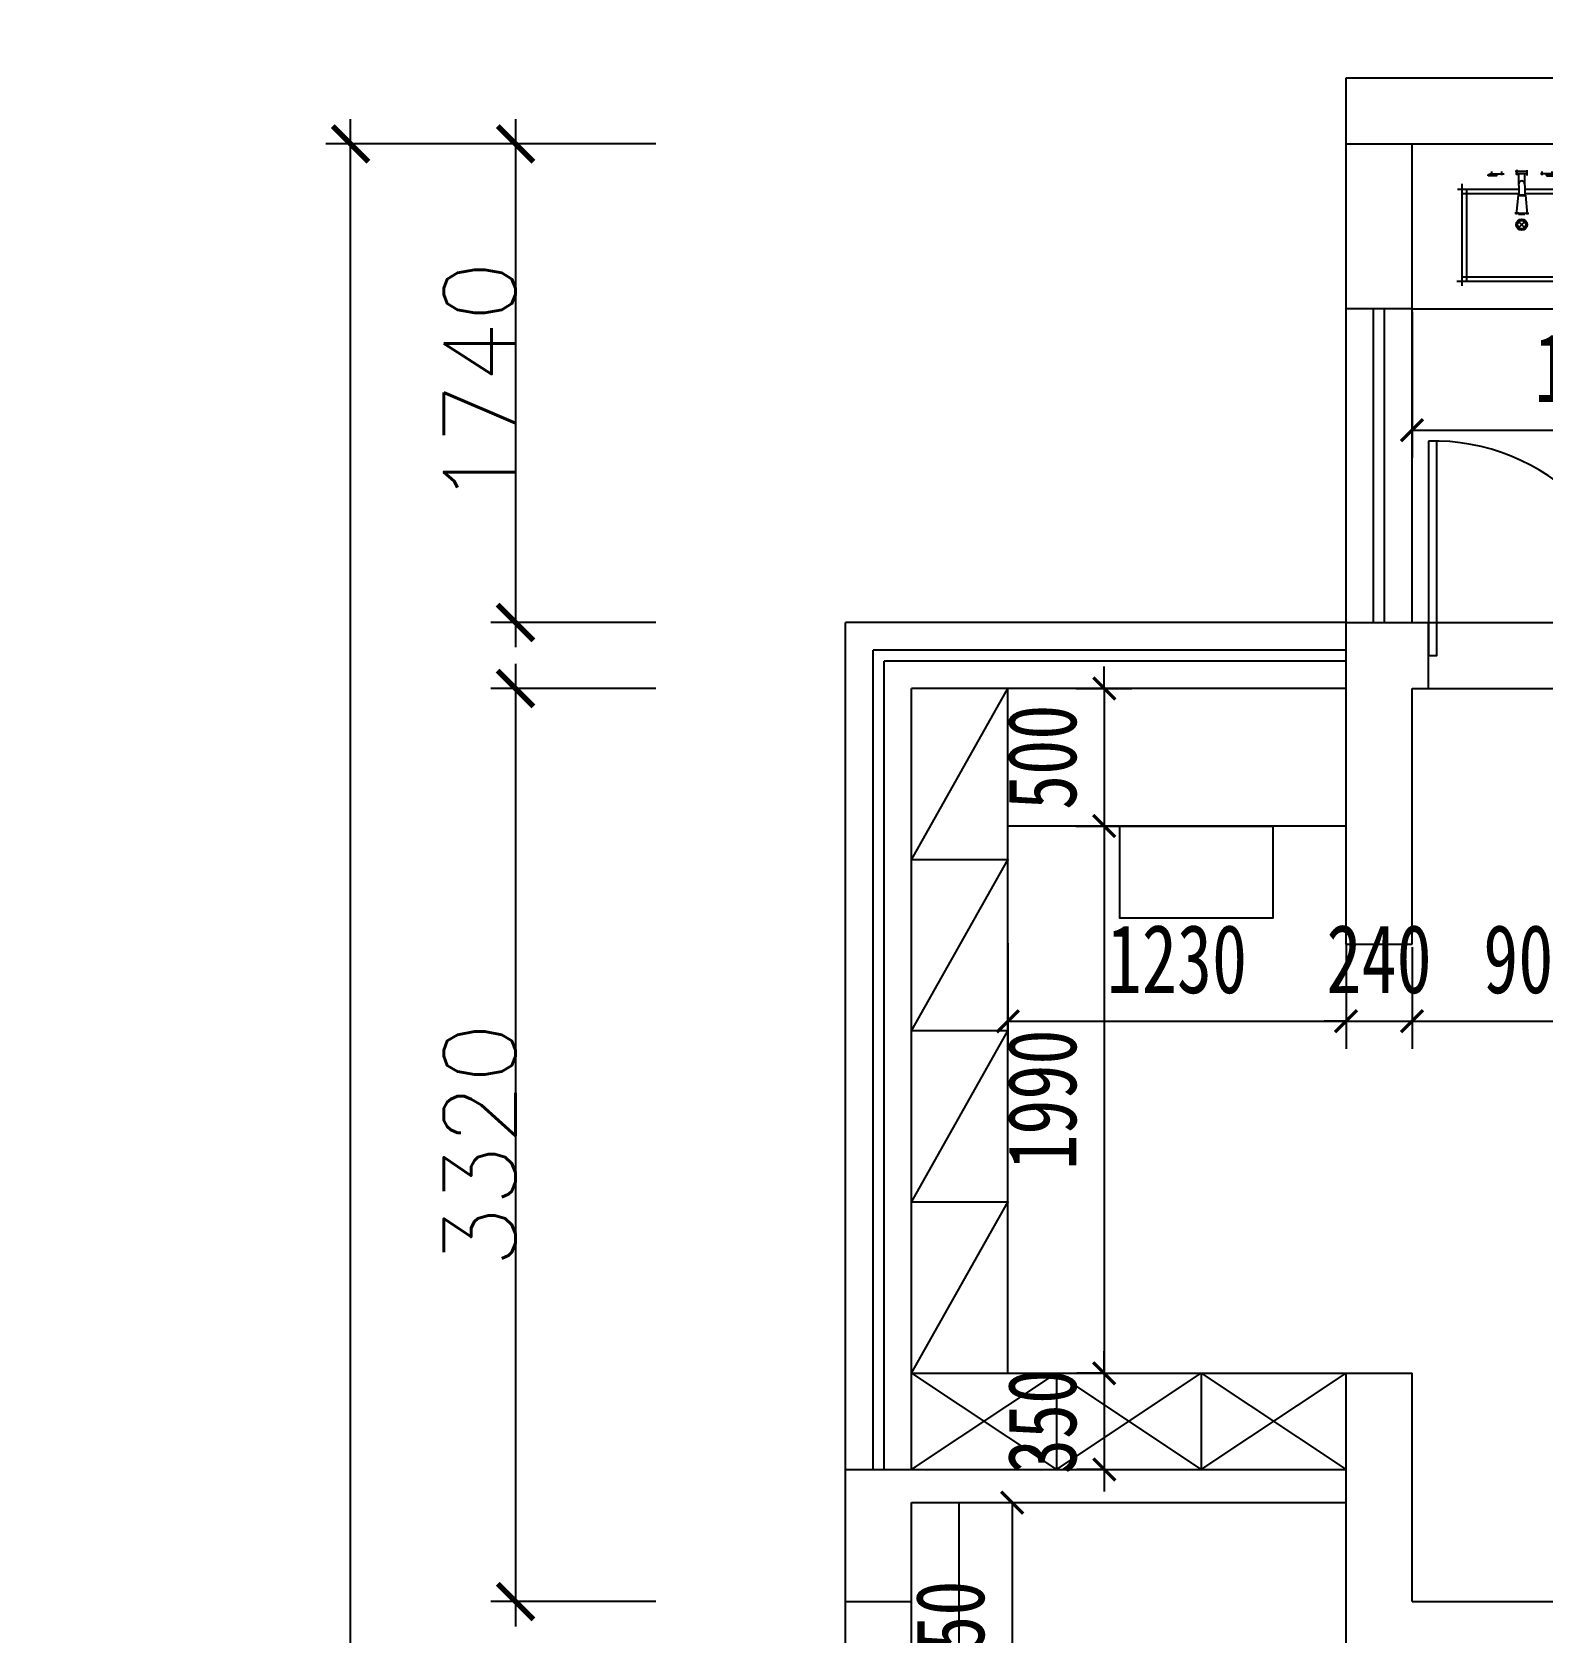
# Model space of a CAD drawing. Header units: millimetres. Extents: x -2231407 to 1513712, y -2704583 to 257.
# Drawn here: x 610232 to 615723, y -1347786 to -1341969 of the extents above; entities that cross this region are included whole.
import ezdxf

# ---------------------------------------------------------------- set-up
doc = ezdxf.new("R2010")
doc.units = ezdxf.units.MM
doc.layers.add('IBS-Refe', color=50, linetype='Continuous')
doc.styles.get("Standard").update_dxf_attribs({"font": 'txt', "bigfont": 'gbcbig.shx'})
doc.styles.add('说明文字', font='', dxfattribs={"width": 0.75})
doc.styles.get('说明文字').set_extended_font_data('SimSun')
doc.dimstyles.new('1--100', dxfattribs={"dimscale": 100, "dimtxt": 2.5, "dimasz": 0.8, "dimexe": 1, "dimexo": 0.1, "dimgap": 1, "dimtad": 3, "dimdec": 4, "dimrnd": 5, "dimzin": 0, "dimdsep": 46, "dimtxsty": '说明文字', "dimblk": 'ARCHTICK', "dimcen": 0.13, "dimazin": 0, "dimtfac": 1, "dimtdec": 4, "dimtix": 1, "dimtmove": 2, "dimatfit": 3, "dimldrblk": '0定义箭头', "dimfxl": 5, "dimfxlon": 1, "dimtvp": 1, "dimtolj": 1, "dimtzin": 0, "dimarcsym": 0})
doc.dimstyles.new('ISO-25$0', dxfattribs={"dimscale": 0, "dimtxt": 60, "dimasz": 30, "dimexe": 15, "dimexo": 15, "dimtad": 1, "dimdec": 4, "dimlunit": 6, "dimtxsty": 'Standard', "dimblk": 'ARCHTICK', "dimblk1": 'ARCHTICK', "dimblk2": 'ARCHTICK', "dimsah": 1, "dimcen": 3, "dimdle": 3, "dimse2": 1, "dimsd2": 1, "dimadec": 0, "dimazin": 0, "dimtfac": 1, "dimtdec": 4, "dimtmove": 0, "dimatfit": 3, "dimldrblk": 'DOT', "dimfxl": 1, "dimtolj": 1, "dimtzin": 0, "dimarcsym": 0})

# ---------------------------------------------------------------- blocks, each defined once
blk = doc.blocks.new('A$C9808678f')
at = {"color": 8}
for p, q in [((87.6, 308.7), (87.6, 595.9)), ((507.6, 593.7), (507.6, 0)), ((62.2, 565.2), (526.6, 565.2)), ((87.9, 545.2), (506.5, 545.2)), ((107.6, 308.7), (107.6, 566.8)), ((487.6, 571.3), (487.6, 29.4)), ((19, 439.6), (19, 381.3)), ((21.3, 448.3), (21.3, 412.6)), ((27.2, 448.3), (21.3, 448.3)), ((27.2, 410.3), (27.2, 448.3)), ((7.6, 432.3), (25.3, 432.3)), ((7.6, 387.1), (24.3, 387.1)), ((19, 412.6), (21.3, 412.6)), ((19, 406.9), (23.7, 406.9)), ((1.5, 317.9), (25.3, 317.9)), ((7.6, 323), (7.6, 265.7)), ((19, 323), (19, 266.7)), ((70.7, 308.7), (21, 308.7)), ((70.7, 308.7), (117.4, 308.7)), ((113, 281.8), (113, 308.7)), ((115.1, 312.1), (203.6, 320.1)), ((117.4, 276.4), (117.4, 314.7)), ((197.6, 309.6), (197.6, 327.6)), ((197.6, 280.9), (197.6, 309.6)), ((201.1, 309.6), (197.6, 309.6)), ((201.1, 280.9), (201.1, 309.6)), ((235.8, 308.6), (262.7, 281.6)), ((235.8, 281.6), (262.7, 308.6)), ((0, 272.6), (24.8, 272.6)), ((70.7, 281.8), (21, 281.8)), ((70.7, 281.8), (117.4, 281.8)), ((87.6, 3), (87.6, 281.8)), ((107.6, 29.4), (107.6, 281.8)), ((114.9, 278.4), (203.1, 270.4)), ((201.1, 280.9), (197.6, 280.9)), ((197.6, 280.9), (197.6, 264.7)), ((7.6, 203.4), (24.8, 203.4)), ((7.6, 158.1), (24.3, 158.1)), ((19, 149.1), (19, 215)), ((19, 183.6), (23.7, 183.6)), ((19, 177.9), (21.3, 177.9)), ((21.3, 142.2), (21.3, 177.9)), ((27.2, 180.2), (27.2, 142.2)), ((27.2, 142.2), (21.3, 142.2)), ((527.7, 25.2), (63.5, 25.2)), ((504.4, 45.2), (93.1, 45.2))]:
    blk.add_line(p, q, dxfattribs=at)
for centre, radius in [((249.4, 295.2), 25.5), ((249.2, 295.1), 19)]:
    blk.add_circle(centre, radius, dxfattribs=at)
for centre, radius, start, end in [((23.7, 410.3), 3.43, 270, 0), ((21, 295.2), 13.4, 90, 98.43072), ((64.2, 295.2), 13.4, 90, 270), ((21, 295.2), 13.4, 261.56928, 270), ((23.7, 180.2), 3.43, 0, 90)]:
    blk.add_arc(centre, radius, start, end, dxfattribs=at)
blk = doc.blocks.new('_ArchTick')
at = {"color": 0, "linetype": 'ByBlock', "const_width": 0.15}
blk.add_lwpolyline([(-0.5, -0.5), (0.5, 0.5)], dxfattribs=at)
blk = doc.blocks.new('*D65')
at = {"color": 1, "lineweight": -2, "ltscale": 3}
for p, q in [((615250.3, -1342985.9), (615250.3, -1343516.6)), ((616650.3, -1342985.9), (616650.3, -1343516.6)), ((615250.3, -1343416.6), (616650.3, -1343416.6))]:
    blk.add_line(p, q, dxfattribs=at)
at = {"layer": 'Defpoints', "color": 0, "ltscale": 3}
for p in [(615250.3, -1342975.9), (616650.3, -1342975.9), (616650.3, -1343416.6)]:
    blk.add_point(p, dxfattribs=at)
at = {"color": 1, "lineweight": -2, "ltscale": 3, "xscale": 80, "yscale": 80, "zscale": 80, "rotation": 180}
blk.add_blockref('_ArchTick', (615250.3, -1343416.6), dxfattribs=at)
at = {"color": 1, "lineweight": -2, "ltscale": 3, "xscale": 80, "yscale": 80, "zscale": 80}
blk.add_blockref('_ArchTick', (616650.3, -1343416.6), dxfattribs=at)
at = {"color": 2, "ltscale": 3, "insert": (615950.3, -1343191.6), "char_height": 250, "attachment_point": 5, "style": '说明文字'}
blk.add_mtext('\\A1;1400', dxfattribs=at)
blk = doc.blocks.new('0定义箭头')
at = {"layer": 'IBS-Refe', "color": 3}
for p, q in [((-1.435, 1.148), (-1.09, 1.437)), ((-1.435, 1.148), (-0.369, 0)), ((-1.09, 1.437), (0, 0)), ((-0.369, 0), (-2.127, 0)), ((-1.435, -1.148), (-0.369, 0)), ((-1.09, -1.437), (0, 0)), ((-1.435, -1.148), (-1.09, -1.437))]:
    blk.add_line(p, q, dxfattribs=at)
for points in [[(-1.435, 1.148), (-1.09, 1.437), (-0.369, 0), (0, 0)], [(-1.435, -1.148), (-1.09, -1.437), (-0.369, 0), (0, 0)]]:
    blk.add_solid(points, dxfattribs=at)
blk = doc.blocks.new('*D71')
at = {"color": 1, "lineweight": -2, "ltscale": 3}
for p, q in [((614131.1, -1344355.9), (614131.1, -1344275.9)), ((614027.9, -1344355.9), (614231.1, -1344355.9)), ((614131.1, -1344355.9), (614131.1, -1344855.9)), ((614027.9, -1344855.9), (614231.1, -1344855.9)), ((614131.1, -1344855.9), (614131.1, -1344935.9))]:
    blk.add_line(p, q, dxfattribs=at)
at = {"layer": 'Defpoints', "color": 0, "ltscale": 3}
for p in [(614017.9, -1344355.9), (614017.9, -1344855.9), (614131.1, -1344855.9)]:
    blk.add_point(p, dxfattribs=at)
at = {"color": 1, "lineweight": -2, "ltscale": 3, "xscale": 80, "yscale": 80, "zscale": 80}
for p, rotation in [((614131.1, -1344355.9), 270), ((614131.1, -1344855.9), 90)]:
    blk.add_blockref('_ArchTick', p, dxfattribs=dict(at, rotation=rotation))
at = {"color": 2, "ltscale": 3, "insert": (613906.1, -1344605.9), "char_height": 250, "attachment_point": 5, "rotation": 90, "style": '说明文字'}
blk.add_mtext('\\A1;500', dxfattribs=at)
blk = doc.blocks.new('*D72')
at = {"color": 1, "lineweight": -2, "ltscale": 3}
for p, q in [((614027.9, -1344855.9), (614231.1, -1344855.9)), ((614131.1, -1344855.9), (614131.1, -1346845.9)), ((614131.1, -1346845.9), (614031.1, -1346845.9))]:
    blk.add_line(p, q, dxfattribs=at)
at = {"layer": 'Defpoints', "color": 0, "ltscale": 3}
for p in [(614017.9, -1344855.9), (614131.1, -1346845.9), (614131.1, -1346845.9)]:
    blk.add_point(p, dxfattribs=at)
at = {"color": 1, "lineweight": -2, "ltscale": 3, "xscale": 80, "yscale": 80, "zscale": 80}
for p, rotation in [((614131.1, -1344855.9), 90), ((614131.1, -1346845.9), 270)]:
    blk.add_blockref('_ArchTick', p, dxfattribs=dict(at, rotation=rotation))
at = {"color": 2, "ltscale": 3, "insert": (613906.1, -1345850.9), "char_height": 250, "attachment_point": 5, "rotation": 90, "style": '说明文字'}
blk.add_mtext('\\A1;1990', dxfattribs=at)
blk = doc.blocks.new('*D73')
at = {"color": 1, "lineweight": -2, "ltscale": 3}
for p, q in [((614131.1, -1346845.9), (614131.1, -1346765.9)), ((614131.1, -1346845.9), (614031.1, -1346845.9)), ((614131.1, -1346845.9), (614131.1, -1347195.9)), ((614131.1, -1347195.9), (614031.1, -1347195.9)), ((614131.1, -1347195.9), (614131.1, -1347275.9))]:
    blk.add_line(p, q, dxfattribs=at)
at = {"layer": 'Defpoints', "color": 0, "ltscale": 3}
for p in [(614131.1, -1346845.9), (614131.1, -1347195.9), (614131.1, -1347195.9)]:
    blk.add_point(p, dxfattribs=at)
at = {"color": 1, "lineweight": -2, "ltscale": 3, "xscale": 80, "yscale": 80, "zscale": 80}
for p, rotation in [((614131.1, -1346845.9), 270), ((614131.1, -1347195.9), 90)]:
    blk.add_blockref('_ArchTick', p, dxfattribs=dict(at, rotation=rotation))
at = {"color": 2, "ltscale": 3, "insert": (613906.1, -1347020.9), "char_height": 250, "attachment_point": 5, "rotation": 90, "style": '说明文字'}
blk.add_mtext('\\A1;350', dxfattribs=at)
blk = doc.blocks.new('*D74')
at = {"color": 1, "lineweight": -2, "ltscale": 3}
for p, q in [((613780.3, -1345282.3), (613780.3, -1345665.6)), ((615010.3, -1345282.3), (615010.3, -1345665.6)), ((613780.3, -1345565.6), (615010.3, -1345565.6))]:
    blk.add_line(p, q, dxfattribs=at)
at = {"layer": 'Defpoints', "color": 0, "ltscale": 3}
for p in [(613780.3, -1345272.3), (615010.3, -1345272.3), (615010.3, -1345565.6)]:
    blk.add_point(p, dxfattribs=at)
at = {"color": 1, "lineweight": -2, "ltscale": 3, "xscale": 80, "yscale": 80, "zscale": 80, "rotation": 180}
blk.add_blockref('_ArchTick', (613780.3, -1345565.6), dxfattribs=at)
at = {"color": 1, "lineweight": -2, "ltscale": 3, "xscale": 80, "yscale": 80, "zscale": 80}
blk.add_blockref('_ArchTick', (615010.3, -1345565.6), dxfattribs=at)
at = {"color": 2, "ltscale": 3, "insert": (614395.3, -1345340.6), "char_height": 250, "attachment_point": 5, "style": '说明文字'}
blk.add_mtext('\\A1;1230', dxfattribs=at)
blk = doc.blocks.new('*D75')
at = {"color": 1, "lineweight": -2, "ltscale": 3}
for p, q in [((615010.3, -1345282.3), (615010.3, -1345665.6)), ((615250.3, -1345295.9), (615250.3, -1345665.6)), ((615010.3, -1345565.6), (614930.3, -1345565.6)), ((615010.3, -1345565.6), (615250.3, -1345565.6)), ((615250.3, -1345565.6), (615330.3, -1345565.6))]:
    blk.add_line(p, q, dxfattribs=at)
at = {"layer": 'Defpoints', "color": 0, "ltscale": 3}
for p in [(615010.3, -1345272.3), (615250.3, -1345285.9), (615250.3, -1345565.6)]:
    blk.add_point(p, dxfattribs=at)
at = {"color": 1, "lineweight": -2, "ltscale": 3, "xscale": 80, "yscale": 80, "zscale": 80}
blk.add_blockref('_ArchTick', (615010.3, -1345565.6), dxfattribs=at)
at = {"color": 1, "lineweight": -2, "ltscale": 3, "xscale": 80, "yscale": 80, "zscale": 80, "rotation": 180}
blk.add_blockref('_ArchTick', (615250.3, -1345565.6), dxfattribs=at)
at = {"color": 2, "ltscale": 3, "insert": (615130.3, -1345340.6), "char_height": 250, "attachment_point": 5, "style": '说明文字'}
blk.add_mtext('\\A1;240', dxfattribs=at)
blk = doc.blocks.new('*D76')
at = {"color": 1, "lineweight": -2, "ltscale": 3}
for p, q in [((615250.3, -1345295.9), (615250.3, -1345665.6)), ((616150.3, -1345565.6), (616150.3, -1345465.6)), ((615250.3, -1345565.6), (616150.3, -1345565.6))]:
    blk.add_line(p, q, dxfattribs=at)
at = {"layer": 'Defpoints', "color": 0, "ltscale": 3}
for p in [(615250.3, -1345285.9), (616150.3, -1345565.6, 0), (616150.3, -1345565.6)]:
    blk.add_point(p, dxfattribs=at)
at = {"color": 1, "lineweight": -2, "ltscale": 3, "xscale": 80, "yscale": 80, "zscale": 80, "rotation": 180}
blk.add_blockref('_ArchTick', (615250.3, -1345565.6), dxfattribs=at)
at = {"color": 1, "lineweight": -2, "ltscale": 3, "xscale": 80, "yscale": 80, "zscale": 80}
blk.add_blockref('_ArchTick', (616150.3, -1345565.6), dxfattribs=at)
at = {"color": 2, "ltscale": 3, "insert": (615700.3, -1345340.6), "char_height": 250, "attachment_point": 5, "style": '说明文字'}
blk.add_mtext('\\A1;900', dxfattribs=at)
blk = doc.blocks.new('*D170')
at = {"color": 250, "lineweight": -2}
for p, q in [((611990.3, -1342285.9), (611990.3, -1344205.9)), ((612500.3, -1342375.9), (611900.3, -1342375.9)), ((612500.3, -1344115.9), (611900.3, -1344115.9))]:
    blk.add_line(p, q, dxfattribs=at)
at = {"layer": 'Defpoints', "color": 0}
for p in [(612590.3, -1342375.9), (611990.3, -1344115.9), (612590.3, -1344115.9)]:
    blk.add_point(p, dxfattribs=at)
at = {"color": 250, "lineweight": -2, "xscale": 130, "yscale": 130, "zscale": 130}
for p, rotation in [((611990.3, -1342375.9), 90), ((611990.3, -1344115.9), 270)]:
    blk.add_blockref('_ArchTick', p, dxfattribs=dict(at, rotation=rotation))
at = {"color": 0, "insert": (611859.7, -1343245.9), "char_height": 260, "attachment_point": 5, "rotation": 90}
blk.add_mtext('1740', dxfattribs=at)
blk = doc.blocks.new('*D171')
at = {"color": 250, "lineweight": -2}
for p, q in [((611990.3, -1344265.9), (611990.3, -1347765.9)), ((612500.3, -1344355.9), (611900.3, -1344355.9)), ((612500.3, -1347675.9), (611900.3, -1347675.9))]:
    blk.add_line(p, q, dxfattribs=at)
at = {"layer": 'Defpoints', "color": 0}
for p in [(612590.3, -1344355.9), (611990.3, -1347675.9), (612590.3, -1347675.9)]:
    blk.add_point(p, dxfattribs=at)
at = {"color": 250, "lineweight": -2, "xscale": 130, "yscale": 130, "zscale": 130}
for p, rotation in [((611990.3, -1344355.9), 90), ((611990.3, -1347675.9), 270)]:
    blk.add_blockref('_ArchTick', p, dxfattribs=dict(at, rotation=rotation))
at = {"color": 0, "insert": (611859.7, -1346015.9), "char_height": 260, "attachment_point": 5, "rotation": 90}
blk.add_mtext('3320', dxfattribs=at)
blk = doc.blocks.new('*D174')
at = {"color": 250, "lineweight": -2}
for p, q in [((611390.3, -1354607.9), (611390.3, -1342285.9)), ((611900.3, -1342375.9), (611300.3, -1342375.9)), ((611900.3, -1354517.9), (611300.3, -1354517.9))]:
    blk.add_line(p, q, dxfattribs=at)
at = {"layer": 'Defpoints', "color": 0}
for p in [(611390.3, -1342375.9), (611990.3, -1342375.9), (611990.3, -1354517.9)]:
    blk.add_point(p, dxfattribs=at)
at = {"color": 250, "lineweight": -2, "xscale": 130, "yscale": 130, "zscale": 130}
for p, rotation in [((611390.3, -1342375.9), 90), ((611390.3, -1354517.9), 270)]:
    blk.add_blockref('_ArchTick', p, dxfattribs=dict(at, rotation=rotation))
at = {"color": 0, "insert": (611259.7, -1348446.9), "char_height": 260, "attachment_point": 5, "rotation": 90}
blk.add_mtext('12142', dxfattribs=at)
blk = doc.blocks.new('*D294')
at = {"color": 1, "lineweight": -2, "ltscale": 3}
for p, q in [((613676.8, -1347315.9), (613896.3, -1347315.9)), ((613796.3, -1347315.9), (613796.3, -1348265.9)), ((613676.8, -1348265.9), (613896.3, -1348265.9))]:
    blk.add_line(p, q, dxfattribs=at)
at = {"layer": 'Defpoints', "color": 0, "ltscale": 3}
for p in [(613666.8, -1347315.9), (613666.8, -1348265.9), (613796.3, -1348265.9)]:
    blk.add_point(p, dxfattribs=at)
at = {"color": 1, "lineweight": -2, "ltscale": 3, "xscale": 80, "yscale": 80, "zscale": 80}
for p, rotation in [((613796.3, -1347315.9), 90), ((613796.3, -1348265.9), 270)]:
    blk.add_blockref('_ArchTick', p, dxfattribs=dict(at, rotation=rotation))
at = {"color": 2, "ltscale": 3, "insert": (613571.3, -1347790.9), "char_height": 250, "attachment_point": 5, "rotation": 90, "style": '说明文字'}
blk.add_mtext('\\A1;950', dxfattribs=at)
blk = doc.blocks.new('*D297')
at = {"color": 1, "lineweight": -2, "ltscale": 3}
for p, q in [((615010.3, -10), (615010.3, -232.2)), ((615602.8, -632.2), (615602.8, -32.2)), ((615010.3, -132.2), (615602.8, -132.2))]:
    blk.add_line(p, q, dxfattribs=at)
at = {"layer": 'Defpoints', "color": 0, "ltscale": 3}
for p in [(615010.3, 0), (615602.8, -132.2), (615602.8, -1348265.9)]:
    blk.add_point(p, dxfattribs=at)
at = {"color": 1, "lineweight": -2, "ltscale": 3, "xscale": 80, "yscale": 80, "zscale": 80, "rotation": 180}
blk.add_blockref('_ArchTick', (615010.3, -132.2), dxfattribs=at)
at = {"color": 1, "lineweight": -2, "ltscale": 3, "xscale": 80, "yscale": 80, "zscale": 80}
blk.add_blockref('_ArchTick', (615602.8, -132.2), dxfattribs=at)
at = {"color": 2, "ltscale": 3, "insert": (615306.6, 92.8), "char_height": 250, "attachment_point": 5, "style": '说明文字'}
blk.add_mtext('\\A1;595', dxfattribs=at)
blk = doc.blocks.new('*D543')
at = {"color": 1, "lineweight": -2, "ltscale": 3}
for p, q in [((731780.3, -1347275.9), (731780.3, -1347195.9)), ((731780.3, -1347275.9), (731680.3, -1347275.9)), ((731780.3, -1347275.9), (731780.3, -1347675.9)), ((731280.3, -1347675.9), (731880.3, -1347675.9)), ((731780.3, -1347675.9), (731780.3, -1347755.9))]:
    blk.add_line(p, q, dxfattribs=at)
at = {"layer": 'Defpoints', "color": 0, "ltscale": 3}
for p in [(731780.3, -1347275.9), (-2231406.8, -1347675.9), (731780.3, -1347675.9)]:
    blk.add_point(p, dxfattribs=at)
at = {"color": 1, "lineweight": -2, "ltscale": 3, "xscale": 80, "yscale": 80, "zscale": 80}
for p, rotation in [((731780.3, -1347275.9), 270), ((731780.3, -1347675.9), 90)]:
    blk.add_blockref('_ArchTick', p, dxfattribs=dict(at, rotation=rotation))
at = {"color": 2, "ltscale": 3, "insert": (731555.3, -1347475.9), "char_height": 250, "attachment_point": 5, "rotation": 90, "style": '说明文字'}
blk.add_mtext('\\A1;400', dxfattribs=at)

msp = doc.modelspace()

# ---------------------------------------------------------------- linework, layer by layer
at = {"ltscale": 3}
for p, q in [((615010.32054, -1342135.94222), (621100.32054, -1342135.94222)), ((615010.32054, -1342375.94222), (615010.32054, -1342135.94222)), ((615010.32054, -1342375.94222), (617855.32054, -1342375.94222)), ((615010.32054, -1344115.94222), (615310.32054, -1344115.94222)), ((615010.32054, -1345285.94222), (615010.32054, -1344115.94222)), ((615310.32054, -1344355.94222), (615310.32054, -1344115.94222)), ((615250.32054, -1344355.94222), (615310.32054, -1344355.94222)), ((615250.32054, -1345285.94222), (615250.32054, -1344355.94222)), ((615010.32054, -1345285.94222), (615250.32054, -1345285.94222)), ((615010.32054, -1346845.94222), (615250.32054, -1346845.94222)), ((615010.32054, -1347915.94222), (615010.32054, -1346845.94222)), ((615250.32054, -1347675.94222), (615250.32054, -1346845.94222)), ((613190.32054, -1347675.94222), (613430.32054, -1347675.94222)), ((613190.32054, -1347915.94222), (613190.32054, -1347675.94222)), ((613430.32054, -1347915.94222), (613430.32054, -1347675.94222)), ((615250.32054, -1347675.94222), (618775.32054, -1347675.94222))]:
    msp.add_line(p, q, dxfattribs=at)
at = {"color": 1, "ltscale": 3}
for p, q in [((615010.32054, -1342975.94222), (615010.32054, -1342375.94222)), ((615250.32054, -1342975.94222), (615250.32054, -1342375.94222)), ((615250.32054, -1342975.94222), (615010.32054, -1342975.94222)), ((613190.32054, -1347195.94222), (615010.32054, -1347195.94222)), ((613190.32054, -1347675.94222), (613190.32054, -1347195.94222)), ((613430.32054, -1347315.94222), (615010.32054, -1347315.94222)), ((613430.32054, -1347675.94222), (613430.32054, -1347315.94222))]:
    msp.add_line(p, q, dxfattribs=at)
at = {"color": 8}
for p, q in [((615010.32054, -1344115.94222), (615010.32054, -1342975.94222)), ((615250.32054, -1344115.94222), (615250.32054, -1342975.94222)), ((613190.32054, -1347195.94222), (613190.32054, -1344115.94222)), ((613190.32054, -1347195.94222), (613190.32054, -1344115.94222)), ((615010.32054, -1344115.94222), (613190.32054, -1344115.94222)), ((615310.32054, -1344115.94222), (616090.32054, -1344115.94222)), ((613430.32054, -1347195.94222), (613430.32054, -1344355.94222)), ((615010.32054, -1344355.94222), (613430.32054, -1344355.94222)), ((613430.32054, -1344978.44222), (613780.32054, -1344355.94222)), ((615310.32054, -1344355.94222), (616090.32054, -1344355.94222)), ((613780.32054, -1344978.44222), (613430.32054, -1344978.44222)), ((613430.32054, -1345600.94222), (613780.32054, -1344978.44222)), ((613780.32054, -1345600.94222), (613430.32054, -1345600.94222)), ((613430.32054, -1346223.44222), (613780.32054, -1345600.94222)), ((613780.32054, -1346223.44222), (613430.32054, -1346223.44222)), ((613430.32054, -1346845.94222), (613780.32054, -1346223.44222)), ((613956.9872, -1346845.94222), (613956.9872, -1347195.94222)), ((614483.65387, -1346845.94222), (614483.65387, -1347195.94222))]:
    msp.add_line(p, q, dxfattribs=at)
at = {"color": 4}
for p, q in [((615110.32054, -1344115.94222), (615110.32054, -1342975.94222)), ((615150.32054, -1344115.94222), (615150.32054, -1342975.94222)), ((615250.32054, -1342975.94222), (616650.32054, -1342975.94222)), ((613290.32054, -1347195.94222), (613290.32054, -1344215.94222)), ((615010.32054, -1344215.94222), (613290.32054, -1344215.94222)), ((613330.32054, -1347195.94222), (613330.32054, -1344255.94222)), ((615010.32054, -1344255.94222), (613330.32054, -1344255.94222)), ((613780.32054, -1346845.94222), (613780.32054, -1344355.94222)), ((615010.32054, -1344855.94222), (613780.32054, -1344855.94222)), ((613430.32054, -1346845.94222), (615010.32054, -1346845.94222)), ((613602.84183, -1348265.94222), (613602.84183, -1347315.94222))]:
    msp.add_line(p, q, dxfattribs=at)
for points in [[(615310.32054, -1343455.94222), (615310.32054, -1344235.94222), (615340.32054, -1344235.94222), (615340.32054, -1343455.94222)], [(614187.92474, -1344855.94222), (614743.78822, -1344855.94222), (614743.78822, -1345191.35486), (614187.92474, -1345191.35486)]]:
    msp.add_lwpolyline(points, close=True, dxfattribs=at)
at = {"color": 8}
for points in [[(613430.32054, -1347195.94222), (613956.9872, -1346845.94222), (614483.65387, -1347195.94222), (615010.32054, -1346845.94222)], [(613430.32054, -1346845.94222), (613956.9872, -1347195.94222), (614483.65387, -1346845.94222), (615010.32054, -1347195.94222)]]:
    msp.add_lwpolyline(points, dxfattribs=at)
msp.add_arc((615325.32054, -1344220.94222), 765.14704, 358.876697286, 91.123302714, dxfattribs=at)
at = {"color": 7}
for p in [(613780.32054, -1344978.44222), (613780.32054, -1345600.94222), (613780.32054, -1346223.44222)]:
    msp.add_point(p, dxfattribs=at)

# ---------------------------------------------------------------- block references
at = {"xscale": 0.8, "yscale": 0.8, "zscale": 0.8, "rotation": 270}
msp.add_blockref('A$C9808678f', (615412.8408, -1342469.89645), dxfattribs=at)

# ---------------------------------------------------------------- dimensions: what is measured, and where the dimension line sits
at = {"color": 7, "ltscale": 3}
for base, p1, p2, picture, middle in [((615602.84183, -132.2055), (615010.32054, 0), (615602.84183, -1348265.94222), '*D297', (615306.58118, 92.7945)), ((616650.32054, -1343416.55651), (615250.32054, -1342975.94222), (616650.32054, -1342975.94222), '*D65', (615950.32054, -1343191.55651)), ((615010.32054, -1345565.64987), (613780.32054, -1345272.34703), (615010.32054, -1345272.34703), '*D74', (614395.32054, -1345340.64987)), ((615250.32054, -1345565.64987), (615010.32054, -1345272.34703), (615250.32054, -1345285.94222), '*D75', (615130.32054, -1345340.64987)), ((616150.32054, -1345565.64987), (615250.32054, -1345285.94222), (616150.32054, -1345565.64987, 0.01039), '*D76', (615700.32054, -1345340.64987))]:
    dim = msp.add_linear_dim(base=base, p1=p1, p2=p2, dimstyle='1--100', override={"dimarcsym": 1}, dxfattribs=at)
    dim.commit()
    dim.dimension.update_dxf_attribs({"geometry": picture, "text_midpoint": middle})
for base, p1, p2, picture, middle in [((611390.32054, -1342375.94222), (611990.32054, -1354517.94222), (611990.32054, -1342375.94222), '*D174', (611259.69554, -1348446.94222)), ((611990.32054, -1344115.94222), (612590.32054, -1342375.94222), (612590.32054, -1344115.94222), '*D170', (611859.69554, -1343245.94222)), ((611990.32054, -1347675.94222), (612590.32054, -1344355.94222), (612590.32054, -1347675.94222), '*D171', (611859.69554, -1346015.94222))]:
    dim = msp.add_linear_dim(base=base, p1=p1, p2=p2, angle=90, dimstyle='ISO-25$0', override={"dimscale": 1, "dimtxt": 260, "dimasz": 130, "dimexe": 90, "dimexo": 90, "dimdec": 0, "dimlunit": 2, "dimsah": 0, "dimcen": 2.5, "dimdle": 90, "dimse2": 0, "dimsd2": 0, "dimtdec": 0, "dimldrblk": 'ArchTick', "dimtolj": 0, "dimtzin": 8})
    dim.commit()
    dim.dimension.update_dxf_attribs({"geometry": picture, "text_midpoint": middle})
for base, p1, p2, picture, middle in [((614131.14105, -1344855.94222), (614017.93718, -1344355.94222), (614017.93718, -1344855.94222), '*D71', (613906.14105, -1344605.94222)), ((614131.14105, -1346845.94222), (614017.93718, -1344855.94222), (614131.14105, -1346845.94222), '*D72', (613906.14105, -1345850.94222)), ((614131.14105, -1347195.94222), (614131.14105, -1346845.94222), (614131.14105, -1347195.94222), '*D73', (613906.14105, -1347020.94222)), ((613796.28815, -1348265.94222), (613666.80108, -1347315.94222), (613666.80108, -1348265.94222), '*D294', (613571.28815, -1347790.94222))]:
    dim = msp.add_linear_dim(base=base, p1=p1, p2=p2, angle=90, dimstyle='1--100', override={"dimarcsym": 1}, dxfattribs=at)
    dim.commit()
    dim.dimension.update_dxf_attribs({"geometry": picture, "text_midpoint": middle})
at = {"color": 1, "ltscale": 3}
dim = msp.add_linear_dim(base=(731780.32054, -1347675.94222), p1=(731780.32054, -1347275.94222), p2=(-2231406.80054, -1347675.94222), angle=90, dimstyle='1--100', override={"dimarcsym": 1}, dxfattribs=at)
dim.commit()
dim.dimension.update_dxf_attribs({"geometry": '*D543', "text_midpoint": (731555.32054, -1347475.94222)})

doc.saveas('drawing.dxf')
